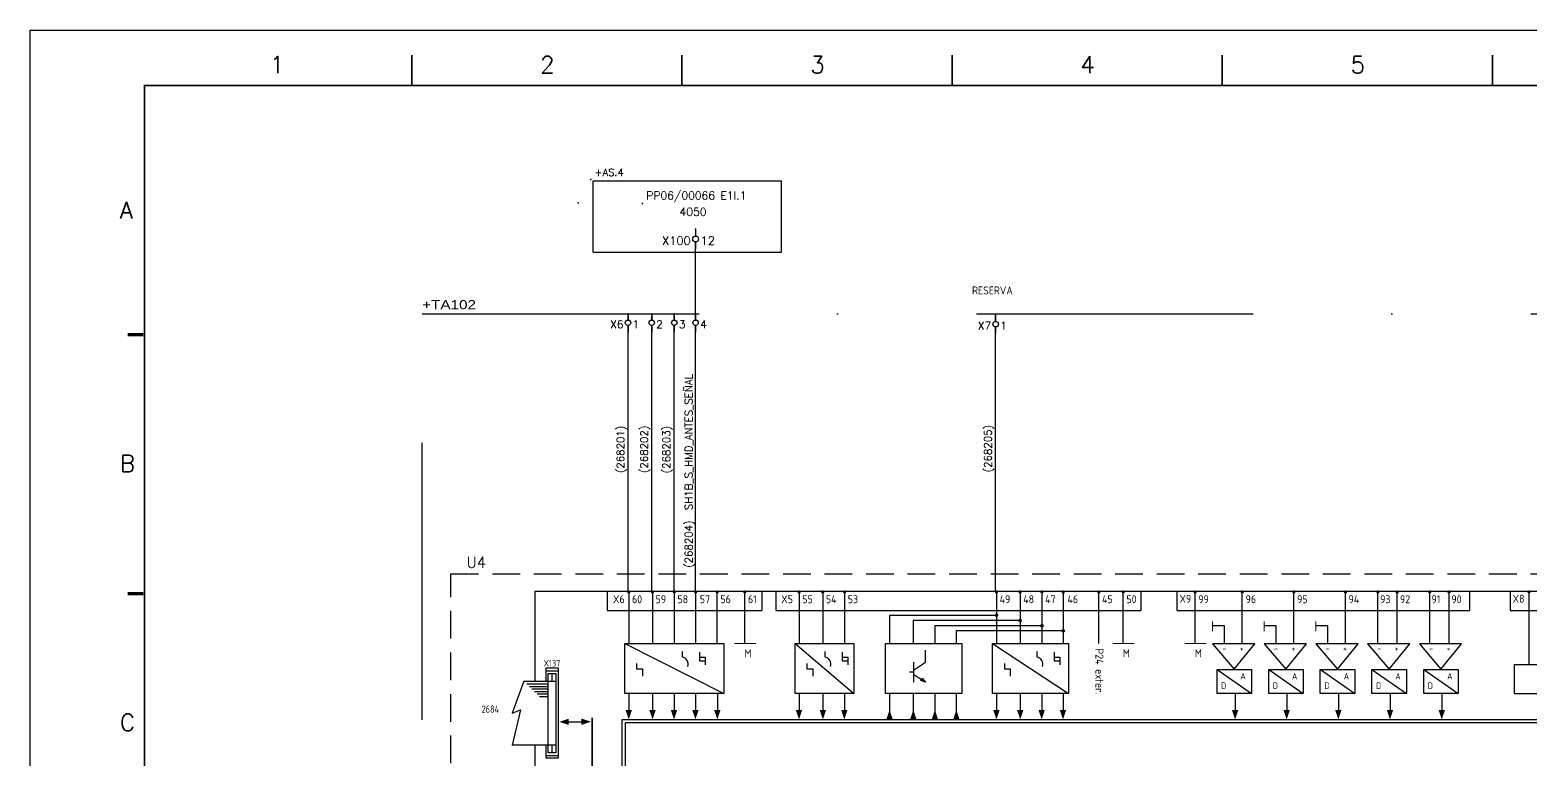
# Model space of a CAD drawing. Extents: x -25 to 1044, y -25744 to 292.
# Drawn here: x 410 to 681.1, y -17945.4 to -17813.5 of the extents above; entities that cross this region are included whole.
import ezdxf
from ezdxf.enums import TextEntityAlignment as Align

# ---------------------------------------------------------------- set-up
doc = ezdxf.new("R2010")
doc.units = 0
doc.header["$LTSCALE"] = 10
doc.header["$MEASUREMENT"] = 0
for name, pattern in [('DASHDOT', [1, 0.5, -0.25, 0, -0.25]), ('DASHED', [0.75, 0.5, -0.25]), ('LTY1', [0])]:
    doc.linetypes.add(name, pattern=pattern)
doc.layers.get('0').update_dxf_attribs({"linetype": 'CONTINUOUS'})
for name, color, linetype in [('1', 7, 'CONTINUOUS'), ('10', 5, 'CONTINUOUS'), ('2', 7, 'CONTINUOUS'), ('3', 8, 'CONTINUOUS'), ('8', 1, 'CONTINUOUS'), ('9', 6, 'CONTINUOUS'), ('ATRIBUTOS', 6, 'CONTINUOUS'), ('DIBUJO', 7, 'CONTINUOUS'), ('NODE', 7, 'CONTINUOUS')]:
    doc.layers.add(name, color=color, linetype=linetype)
doc.styles.add('DIN', font='DIN.shx', dxfattribs={"width": 0.85})
doc.styles.add('HELVETICA', font='HELV.SHX')
doc.styles.add('ISO', font='ISO')
doc.styles.add('ROMANS', font='romans')
doc.styles.get("Standard").update_dxf_attribs({"font": 'simplex'})

# ---------------------------------------------------------------- blocks, each defined once
blk = doc.blocks.new('ITEM')
at = {"layer": 'ATRIBUTOS', "style": 'HELVETICA', "width": 1.2}
blk.add_attdef('ITEM', (0, 1.25), '', height=2.5, dxfattribs=at)
blk = doc.blocks.new('NOD', base_point=(237.5, 170))
at = {"layer": 'NODE'}
blk.add_point((237.5, 170), dxfattribs=at)
blk = doc.blocks.new('PAGINA')
at = {"layer": '2'}
blk.add_blockref('NOD', (-1, -1), dxfattribs=at)
at = {"layer": '8', "style": 'ROMANS'}
blk.add_attdef('NPA', (0, -4.325), '', height=2, dxfattribs=at)
at = {"layer": '9', "style": 'ROMANS'}
blk.add_attdef('NP', (0, 0), '', height=2, dxfattribs=at)
blk = doc.blocks.new('$$PLD12C')
for p, q in [((0, 2.5), (0, 0.75)), ((0, -0.75), (0, -2.5))]:
    blk.add_line(p, q)
at = {"layer": '2'}
blk.add_circle((0, 0), 0.75, dxfattribs=at)
for p in [(0, 2.5), (0, -2.5)]:
    blk.add_blockref('NOD', p, dxfattribs=at)
at = {"layer": '8'}
blk.add_attdef('*A', (1.25, -1.5), '', height=2.15, dxfattribs=at)
at = {"layer": '9'}
blk.add_attdef('ID', text='', height=2.15, dxfattribs=at).set_placement((-1.25, -1.5), align=Align.RIGHT)
blk = doc.blocks.new('newcajec')
at = {"layer": '1'}
for points in [[(47.5, 272.5, 0.3, 0.3, 0), (47.5, 277.91, 0.3, 0.3, 0)], [(95.5, 272.5, 0.3, 0.3, 0), (95.5, 277.91, 0.3, 0.3, 0)], [(143.5, 272.5, 0.3, 0.3, 0), (143.5, 277.91, 0.3, 0.3, 0)], [(191.5, 272.5, 0.3, 0.3, 0), (191.5, 277.91, 0.3, 0.3, 0)], [(239.5, 272.5, 0.3, 0.3, 0), (239.5, 277.91, 0.3, 0.3, 0)], [(-2.99, 228.23, 0.6, 0.6, 0), (-0.18, 228.23, 0.6, 0.6, 0)], [(-2.99, 182.23, 0.6, 0.6, 0), (-0.18, 182.23, 0.6, 0.6, 0)]]:
    blk.add_lwpolyline(points, format="xyseb", dxfattribs=at)
at = {"layer": '1', "const_width": 0.3}
blk.add_lwpolyline([(0, 0), (0, 272.5), (383, 272.5), (383, 0)], close=True, dxfattribs=at)
at = {"layer": '1', "style": 'ROMANS'}
for s, p in [('1', (22.29, 274.68)), ('2', (70.29, 274.68)), ('3', (118.29, 274.68)), ('4', (166.29, 274.68)), ('5', (214.29, 274.68)), ('A', (-4.37, 248.84)), ('B', (-4.37, 203.84)), ('C', (-4.37, 157.84))]:
    blk.add_text(s, height=3, dxfattribs=at).set_placement(p)
at = {"layer": '10', "style": 'ROMANS'}
for tag, p in [('REV41', (3.5, 18.74)), ('REV43', (77.7, 18.74)), ('REV31', (3.5, 14.58)), ('REV33', (77.7, 14.58)), ('REV21', (3.5, 10.42)), ('REV23', (77.7, 10.42)), ('REV11', (3.5, 6.27)), ('REV13', (77.7, 6.27))]:
    blk.add_attdef(tag, text='', height=2.5, dxfattribs=at).set_placement(p, align=Align.MIDDLE)
for tag, p, height in [('REV42', (8, 17.49), 2.5), ('DOCUMENTTYPE', (216.43, 16.8), 2.5), ('NOTA', (305.32, 15.8), 3), ('SHEETNAME1', (100.5, 15.83), 2.5), ('DESIGNCHECK', (180.74, 14.83), 2.5), ('REV32', (8, 13.33), 2.5), ('SHEETNAME2', (100.5, 11.67), 2.5), ('OBJECT', (216.43, 12.4), 2.5), ('REV22', (8, 9.17), 2.5), ('ORDER', (305.32, 7.3), 4.5), ('SHEETNAME3', (100.5, 7.51), 2.5), ('DRAWINGCHECK', (180.53, 7.71), 2.5), ('CUSTOMER', (216.43, 8.08), 2.5), ('REV12', (8, 5.01), 2.5), ('SHEETNAME4', (100.5, 3.35), 2.5), ('DOCUMENT_ID', (305.32, 0.93), 4.4), ('USER', (180.63, 0.71), 2.5), ('DEPARTMENT', (271.93, 1.05), 2.5)]:
    blk.add_attdef(tag, p, '', height=height, dxfattribs=at)
for tag, width, p, p2 in [('REV44', 1.221199, (84.53, 17.49), (98.48, 17.49)), ('REV34', 1.221199, (84.53, 13.33), (98.48, 13.33)), ('REV24', 1.221199, (84.53, 9.17), (98.48, 9.17)), ('REV14', 1.221199, (84.53, 5.01), (98.48, 5.01)), ('CREATED2', 7.039915, (282.71, 1.05), (301.14, 1.05))]:
    blk.add_attdef(tag, text='', height=2.5, dxfattribs=dict(at, width=width)).set_placement(p, p2, align=Align.FIT)
for tag, p in [('SHEET', (382, 7.43)), ('NEXTSHEET', (382, 0.5))]:
    blk.add_attdef(tag, text='', height=2.5, dxfattribs=at).set_placement(p, align=Align.RIGHT)

msp = doc.modelspace()

# ---------------------------------------------------------------- linework, layer by layer
at = {"linetype": 'DASHED'}
for p, q in [((485.98, -17911.76), (781.11, -17911.76)), ((485.98, -17983.45), (485.98, -17911.76))]:
    msp.add_line(p, q, dxfattribs=at)
for p, q in [((766.57, -17914.94), (501.16, -17914.94)), ((518.12, -17915.02), (518.12, -17924.27)), ((522.38, -17915.02), (522.38, -17924.27)), ((526.33, -17915.02), (526.33, -17924.27)), ((530.19, -17915.02), (530.19, -17924.27)), ((534.09, -17924.3), (534.09, -17915.02)), ((539.07, -17924.3), (539.07, -17915.02)), ((548.88, -17915.02), (548.88, -17924.27)), ((553.14, -17915.02), (553.14, -17924.27)), ((557.1, -17915.02), (557.1, -17924.27)), ((584.53, -17915.02), (584.53, -17924.27)), ((588.78, -17915.02), (588.78, -17924.27)), ((592.74, -17915.02), (592.74, -17924.27)), ((596.59, -17915.02), (596.59, -17924.27)), ((603.02, -17924.3), (603.02, -17915.02)), ((607.42, -17924.3), (607.42, -17915.02)), ((620.4, -17924.3), (620.4, -17915.02)), ((628.92, -17924.3), (628.92, -17915.02)), ((638.24, -17924.3), (638.24, -17915.02)), ((647.57, -17924.3), (647.57, -17915.02)), ((653.41, -17924.3), (653.41, -17915.02)), ((656.89, -17924.3), (656.89, -17915.02)), ((662.77, -17924.3), (662.77, -17915.02)), ((666.26, -17924.3), (666.26, -17915.02)), ((680.72, -17928), (680.72, -17915.02)), ((565.22, -17919.26), (565.22, -17924.27)), ((569.51, -17920.19), (569.51, -17924.27)), ((573.4, -17921.15), (573.4, -17924.27)), ((577.26, -17922.02), (577.26, -17924.27)), ((631.2, -17924.38), (623.57, -17924.38)), ((623.57, -17924.38), (627.46, -17928.96)), ((627.46, -17928.96), (631.2, -17924.38)), ((640.53, -17924.38), (632.9, -17924.38)), ((632.9, -17924.38), (636.78, -17928.96)), ((636.78, -17928.96), (640.53, -17924.38)), ((649.85, -17924.38), (642.23, -17924.38)), ((642.23, -17924.38), (646.11, -17928.96)), ((646.11, -17928.96), (649.85, -17924.38)), ((659.18, -17924.38), (651.55, -17924.38)), ((651.55, -17924.38), (655.44, -17928.96)), ((655.44, -17928.96), (659.18, -17924.38)), ((668.54, -17924.38), (660.91, -17924.38)), ((660.91, -17924.38), (664.8, -17928.96)), ((664.8, -17928.96), (668.54, -17924.38)), ((503.11, -17928.8), (503.11, -17931.12)), ((505.43, -17928.8), (503.11, -17928.8)), ((503.11, -17929.27), (505.43, -17929.27)), ((505.43, -17944.99), (505.43, -17928.8)), ((499.14, -17931.11), (504.98, -17931.11)), ((503.58, -17931.65), (499.71, -17931.65)), ((503.55, -17932.12), (500.17, -17932.12)), ((503.58, -17944.07), (503.58, -17929.73)), ((503.58, -17929.73), (504.96, -17929.73)), ((504.96, -17929.73), (504.96, -17944.07)), ((503.51, -17932.58), (500.63, -17932.58)), ((503.48, -17933.04), (501.1, -17933.04)), ((503.44, -17933.5), (501.56, -17933.5)), ((503.41, -17933.97), (502.02, -17933.97)), ((518.13, -17933.37), (518.13, -17936.79)), ((522.43, -17933.37), (522.43, -17936.79)), ((526.31, -17933.37), (526.31, -17936.79)), ((530.17, -17933.37), (530.17, -17936.79)), ((534.13, -17933.37), (534.13, -17936.79)), ((548.89, -17933.37), (548.89, -17936.79)), ((553.19, -17933.37), (553.19, -17936.79)), ((557.07, -17933.37), (557.07, -17936.79)), ((565.22, -17933.37), (565.22, -17936.79)), ((569.51, -17933.37), (569.51, -17936.79)), ((573.4, -17933.37), (573.4, -17936.79)), ((577.26, -17933.37), (577.26, -17936.79)), ((584.54, -17933.37), (584.54, -17936.79)), ((588.83, -17933.37), (588.83, -17936.79)), ((592.71, -17933.37), (592.71, -17936.79)), ((596.57, -17933.37), (596.57, -17936.79)), ((627.64, -17933.37), (627.64, -17936.79)), ((636.96, -17933.37), (636.96, -17936.79)), ((646.29, -17933.37), (646.29, -17936.79)), ((655.62, -17933.37), (655.62, -17936.79)), ((664.98, -17933.37), (664.98, -17936.79)), ((497.02, -17942.63), (504.98, -17942.63)), ((503.11, -17942.68), (503.11, -17944.99)), ((503.11, -17944.53), (505.43, -17944.53)), ((503.11, -17944.99), (505.43, -17944.99)), ((504.96, -17944.07), (503.58, -17944.07))]:
    msp.add_line(p, q)
at = {"color": 3}
for p, q in [((514.23, -17915.02), (514.23, -17918.33)), ((542.16, -17915.02), (542.16, -17918.37)), ((544.67, -17915.02), (544.67, -17918.33)), ((610.58, -17915.02), (610.58, -17918.37)), ((617.11, -17915.02), (617.11, -17918.33)), ((669.93, -17915.02), (669.93, -17918.37)), ((677.31, -17915.02), (677.31, -17918.37)), ((514.23, -17918.37), (537.18, -17918.37)), ((536.76, -17918.37), (542.16, -17918.37)), ((544.67, -17918.37), (561.4, -17918.37)), ((558.27, -17918.37), (600.35, -17918.37)), ((598.34, -17918.37), (606.81, -17918.37)), ((605.96, -17918.37), (610.58, -17918.37)), ((617.11, -17918.37), (644.77, -17918.37)), ((642.76, -17918.37), (651.23, -17918.37)), ((650.39, -17918.37), (669.93, -17918.37)), ((677.31, -17918.37), (693.26, -17918.37)), ((516.9, -17938.07), (742.4, -17938.07)), ((516.9, -17955.28), (516.9, -17938.07)), ((741.83, -17938.65), (517.48, -17938.65)), ((517.48, -17938.65), (517.48, -17954.7))]:
    msp.add_line(p, q, dxfattribs=at)
at = {"linetype": 'LTY1'}
for p, q in [((571.7, -17927.7), (571.7, -17925.55)), ((569.54, -17929.52), (568.81, -17929.52)), ((569.54, -17927.7), (569.54, -17931.31)), ((569.54, -17929.14), (571.7, -17927.7)), ((569.54, -17929.86), (571.7, -17931.31)), ((570.84, -17931.02), (571.13, -17930.59)), ((571.7, -17931.31), (570.84, -17931.02)), ((571.13, -17930.59), (571.7, -17931.31))]:
    msp.add_line(p, q, dxfattribs=at)
at = {"linetype": 'Continuous'}
for p, q in [((499.14, -17931.11), (497.04, -17936.9)), ((498.59, -17936.32), (497.04, -17942.69)), ((497.04, -17936.9), (498.59, -17936.32))]:
    msp.add_line(p, q, dxfattribs=at)
for points in [[(517.98, -17915.02, 0.289, 0.289, 1), (518.27, -17915.02, 0.289, 0.289, 1)], [(522.24, -17915.02, 0.289, 0.289, 1), (522.52, -17915.02, 0.289, 0.289, 1)], [(526.19, -17915.02, 0.289, 0.289, 1), (526.48, -17915.02, 0.289, 0.289, 1)], [(530.04, -17915.02, 0.289, 0.289, 1), (530.33, -17915.02, 0.289, 0.289, 1)], [(533.95, -17915.02, 0.289, 0.289, 1), (534.23, -17915.02, 0.289, 0.289, 1)], [(538.93, -17915.02, 0.289, 0.289, 1), (539.22, -17915.02, 0.289, 0.289, 1)], [(548.74, -17915.02, 0.289, 0.289, 1), (549.03, -17915.02, 0.289, 0.289, 1)], [(553, -17915.02, 0.289, 0.289, 1), (553.29, -17915.02, 0.289, 0.289, 1)], [(556.95, -17915.02, 0.289, 0.289, 1), (557.24, -17915.02, 0.289, 0.289, 1)], [(584.38, -17915.02, 0.289, 0.289, 1), (584.67, -17915.02, 0.289, 0.289, 1)], [(588.64, -17915.02, 0.289, 0.289, 1), (588.93, -17915.02, 0.289, 0.289, 1)], [(592.59, -17915.02, 0.289, 0.289, 1), (592.88, -17915.02, 0.289, 0.289, 1)], [(596.44, -17915.02, 0.289, 0.289, 1), (596.73, -17915.02, 0.289, 0.289, 1)], [(602.87, -17915.02, 0.289, 0.289, 1), (603.16, -17915.02, 0.289, 0.289, 1)], [(607.28, -17915.02, 0.289, 0.289, 1), (607.57, -17915.02, 0.289, 0.289, 1)], [(620.26, -17915.02, 0.289, 0.289, 1), (620.55, -17915.02, 0.289, 0.289, 1)], [(628.77, -17915.02, 0.289, 0.289, 1), (629.06, -17915.02, 0.289, 0.289, 1)], [(638.1, -17915.02, 0.289, 0.289, 1), (638.39, -17915.02, 0.289, 0.289, 1)], [(647.42, -17915.02, 0.289, 0.289, 1), (647.71, -17915.02, 0.289, 0.289, 1)], [(653.27, -17915.02, 0.289, 0.289, 1), (653.56, -17915.02, 0.289, 0.289, 1)], [(656.75, -17915.02, 0.289, 0.289, 1), (657.04, -17915.02, 0.289, 0.289, 1)], [(662.63, -17915.02, 0.289, 0.289, 1), (662.92, -17915.02, 0.289, 0.289, 1)], [(666.11, -17915.02, 0.289, 0.289, 1), (666.4, -17915.02, 0.289, 0.289, 1)], [(680.57, -17915.02, 0.289, 0.289, 1), (680.86, -17915.02, 0.289, 0.289, 1)]]:
    msp.add_lwpolyline(points, format="xyseb", close=True)
for points in [[(504.27, -17929.73, 0.231, 0.231, 0), (504.27, -17931.12, 0.231, 0.231, 0)], [(511.52, -17937.74, 0.289, 0.289, 0), (511.52, -17956.12, 0.289, 0.289, 0)], [(518.11, -17938.04, 0, 1.16, 0), (518.11, -17936.31, 1.16, 1.16, 0)], [(522.41, -17938.04, 0, 1.16, 0), (522.41, -17936.31, 1.16, 1.16, 0)], [(526.29, -17938.04, 0, 1.16, 0), (526.29, -17936.31, 1.16, 1.16, 0)], [(530.15, -17938.04, 0, 1.16, 0), (530.15, -17936.31, 1.16, 1.16, 0)], [(534.11, -17938.04, 0, 1.16, 0), (534.11, -17936.31, 1.16, 1.16, 0)], [(548.87, -17938.04, 0, 1.16, 0), (548.87, -17936.31, 1.16, 1.16, 0)], [(553.17, -17938.04, 0, 1.16, 0), (553.17, -17936.31, 1.16, 1.16, 0)], [(557.05, -17938.04, 0, 1.16, 0), (557.05, -17936.31, 1.16, 1.16, 0)], [(565.22, -17936.31, 0, 1.16, 0), (565.22, -17938.05, 1.16, 1.16, 0)], [(569.51, -17936.31, 0, 1.16, 0), (569.51, -17938.05, 1.16, 1.16, 0)], [(573.4, -17936.31, 0, 1.16, 0), (573.4, -17938.05, 1.16, 1.16, 0)], [(577.27, -17936.31, 0, 1.16, 0), (577.27, -17938.05, 1.16, 1.16, 0)], [(584.52, -17938.04, 0, 1.16, 0), (584.52, -17936.31, 1.16, 1.16, 0)], [(588.81, -17938.04, 0, 1.16, 0), (588.81, -17936.31, 1.16, 1.16, 0)], [(592.69, -17938.04, 0, 1.16, 0), (592.69, -17936.31, 1.16, 1.16, 0)], [(596.55, -17938.04, 0, 1.16, 0), (596.55, -17936.31, 1.16, 1.16, 0)], [(627.62, -17938.04, 0, 1.16, 0), (627.62, -17936.31, 1.16, 1.16, 0)], [(636.94, -17938.04, 0, 1.16, 0), (636.94, -17936.31, 1.16, 1.16, 0)], [(646.27, -17938.04, 0, 1.16, 0), (646.27, -17936.31, 1.16, 1.16, 0)], [(655.6, -17938.04, 0, 1.16, 0), (655.6, -17936.31, 1.16, 1.16, 0)], [(664.96, -17938.04, 0, 1.16, 0), (664.96, -17936.31, 1.16, 1.16, 0)], [(505.56, -17938.47, 0, 1.16, 0), (507.29, -17938.47, 1.16, 1.16, 0)], [(511.29, -17938.45, 0, 1.16, 0), (509.55, -17938.45, 1.16, 1.16, 0)], [(504.27, -17942.68, 0.231, 0.231, 0), (504.27, -17944.07, 0.231, 0.231, 0)]]:
    msp.add_lwpolyline(points, format="xyseb")
at = {"layer": '2', "linetype": 'DASHDOT', "ltscale": 10}
for p, q in [((511.71, -17840.78), (545.7, -17840.78)), ((511.71, -17853.65), (511.71, -17840.78)), ((545.7, -17853.65), (545.7, -17840.78)), ((511.71, -17853.65), (545.7, -17853.65)), ((480.81, -17864.77), (790.85, -17864.77)), ((480.81, -18038.21), (480.81, -17864.77))]:
    msp.add_line(p, q, dxfattribs=at)
at = {"layer": '2'}
for p, q in [((584.55, -17919.26), (565.22, -17919.26)), ((588.82, -17920.19), (569.51, -17920.19)), ((592.72, -17921.15), (573.4, -17921.15)), ((625.7, -17921.14), (623.63, -17921.14)), ((625.7, -17924.37), (625.7, -17921.14)), ((635.03, -17921.14), (632.95, -17921.14)), ((635.03, -17924.37), (635.03, -17921.14)), ((644.36, -17921.14), (642.28, -17921.14)), ((644.36, -17924.37), (644.36, -17921.14)), ((596.58, -17922.02), (577.26, -17922.02)), ((517.39, -17924.34), (535.26, -17933.34)), ((527.76, -17925.78), (527.76, -17926.74)), ((530.87, -17925.87), (530.87, -17926.8)), ((530.87, -17926.8), (530.87, -17927.43)), ((530.87, -17926.8), (531.92, -17926.8)), ((531.92, -17926.8), (531.92, -17928.16)), ((548.15, -17924.34), (558.77, -17933.34)), ((553.52, -17925.78), (553.52, -17926.74)), ((556.63, -17925.87), (556.63, -17926.8)), ((556.63, -17926.8), (556.63, -17927.43)), ((556.63, -17926.8), (557.68, -17926.8)), ((557.68, -17926.8), (557.68, -17928.16)), ((583.79, -17924.34), (597.55, -17933.34)), ((591.8, -17925.78), (591.8, -17926.74)), ((594.92, -17925.87), (594.92, -17926.8)), ((594.92, -17926.8), (594.92, -17927.43)), ((594.92, -17926.8), (595.97, -17926.8)), ((595.97, -17926.8), (595.97, -17928.16)), ((519.54, -17927.93), (519.54, -17928.87)), ((519.54, -17928.87), (520.59, -17928.87)), ((520.59, -17928.87), (520.59, -17930.23)), ((530.87, -17927.43), (531.93, -17927.43)), ((550.3, -17927.93), (550.3, -17928.87)), ((550.3, -17928.87), (551.35, -17928.87)), ((551.35, -17928.87), (551.35, -17930.23)), ((556.63, -17927.43), (557.69, -17927.43)), ((585.95, -17927.93), (585.95, -17928.87)), ((585.95, -17928.87), (586.99, -17928.87)), ((586.99, -17928.87), (586.99, -17930.23)), ((594.92, -17927.43), (595.98, -17927.43)), ((624.37, -17929.01), (630.59, -17933.36)), ((633.69, -17929.01), (639.91, -17933.36)), ((643.02, -17929.01), (649.24, -17933.36)), ((652.34, -17929.01), (658.57, -17933.36)), ((661.71, -17929.01), (667.93, -17933.36)), ((507.31, -17938.44), (509.56, -17938.44))]:
    msp.add_line(p, q, dxfattribs=at)
at = {"layer": '2', "const_width": 0.296}
for points in [[(584.35, -17919.22, 1), (584.71, -17919.22, 1)], [(588.61, -17920.18, 1), (588.97, -17920.18, 1)], [(592.57, -17921.13, 1), (592.93, -17921.13, 1)], [(596.4, -17922.03, 1), (596.76, -17922.03, 1)]]:
    msp.add_lwpolyline(points, format="xyb", close=True, dxfattribs=at)
at = {"layer": '2', "const_width": 0.197}
for points in [[(623.54, -17920.33), (623.54, -17922.12)], [(632.87, -17920.33), (632.87, -17922.12)], [(642.19, -17920.33), (642.19, -17922.12)], [(537.16, -17924.32), (541.09, -17924.32)], [(605.52, -17924.32), (609.44, -17924.32)], [(618.49, -17924.32), (622.42, -17924.32)]]:
    msp.add_lwpolyline(points, dxfattribs=at)
at = {"layer": '2'}
for points in [[(517.38, -17924.34), (535.27, -17924.34), (535.27, -17933.36), (517.38, -17933.36)], [(548.15, -17924.34), (558.79, -17924.34), (558.79, -17933.36), (548.15, -17933.36)], [(564.47, -17924.34), (578.25, -17924.34), (578.25, -17933.36), (564.47, -17933.36)], [(583.79, -17924.34), (597.56, -17924.34), (597.56, -17933.36), (583.79, -17933.36)], [(624.36, -17929), (630.58, -17929), (630.58, -17933.36), (624.36, -17933.36)], [(633.69, -17929), (639.91, -17929), (639.91, -17933.36), (633.69, -17933.36)], [(643.01, -17929), (649.24, -17929), (649.24, -17933.36), (643.01, -17933.36)], [(652.34, -17929), (658.56, -17929), (658.56, -17933.36), (652.34, -17933.36)], [(661.7, -17929), (667.92, -17929), (667.92, -17933.36), (661.7, -17933.36)], [(678.1, -17928.13), (722.08, -17928.13), (722.08, -17933.4), (678.1, -17933.4)]]:
    msp.add_lwpolyline(points, close=True, dxfattribs=at)
for centre in [(527.48, -17928.11), (553.24, -17928.11), (591.53, -17928.11)]:
    msp.add_arc(centre, 1.37, 345.6888, 77.132, dxfattribs=at)
at = {"layer": '3', "color": 0}
for p, q in [((501.16, -17914.94), (501.16, -17931.11)), ((501.16, -17942.63), (501.16, -17951.96))]:
    msp.add_line(p, q, dxfattribs=at)
at = {"layer": 'DIBUJO'}
for p, q in [((530.19, -17862.66), (530.19, -17851.81)), ((530.19, -17853.65), (530.19, -17852.71)), ((530.19, -17864.77), (530.19, -17862.66)), ((517.98, -17865.91), (517.98, -17864.77)), ((517.98, -17915.02), (517.98, -17866.89)), ((522.26, -17865.91), (522.26, -17864.77)), ((522.26, -17914.94), (522.26, -17866.89)), ((526.33, -17865.91), (526.33, -17864.77)), ((526.33, -17915.17), (526.33, -17866.89)), ((530.19, -17865.91), (530.19, -17864.77)), ((530.19, -17915.17), (530.19, -17866.89)), ((584.38, -17866.17), (584.38, -17864.77)), ((584.38, -17915.02), (584.38, -17867.14))]:
    msp.add_line(p, q, dxfattribs=at)
msp.add_lwpolyline([(409.98, -17813.54), (829.98, -17813.54), (829.98, -18110.54), (409.98, -18110.54), (409.98, -17813.54)], dxfattribs=at)

# ---------------------------------------------------------------- block references
ref = msp.add_blockref('PAGINA', (511.92, -17839.9), dxfattribs=dict(xscale=0.6568639771137169, yscale=0.6568639771137169, zscale=0.6568639771137169))
ref.add_attrib('NP', '+AS.4', (511.92, -17839.9), dxfattribs={"layer": '9', "height": 1.314, "style": 'ROMANS'})
ref = msp.add_blockref('PAGINA', (521.28, -17844.14), dxfattribs=dict(xscale=0.7101860728231372, yscale=0.7101860728231372, zscale=0.7101860728231372))
ref.add_attrib('NP', 'PP06/00066 E1I.1', (521.28, -17844.14), dxfattribs={"layer": '9', "height": 1.4204, "style": 'ROMANS'})
ref = msp.add_blockref('PAGINA', (509.66, -17844.02), dxfattribs=dict(xscale=0.7101860728231372, yscale=0.7101860728231372, zscale=0.7101860728231372))
ref.add_attrib('NPA', '4050', (527.29, -17847.09), dxfattribs={"layer": '8', "height": 1.42, "style": 'ROMANS'})
at = {"layer": '2', "color": 7, "xscale": 1.016513761467893, "yscale": 1.016513761467893, "zscale": 1.016513761467893}
msp.add_blockref('newcajec', (430.65, -18100.54), dxfattribs=at)
at = {"layer": '2', "color": 7}
for p, xscale, yscale, zscale, values in [((530.19, -17851.28), 0.7041944614641098, 0.7041944614641098, 0.7041944614641098, {'ID': 'X100', '*A': '12'}), ((517.98, -17866.4), 0.6513222271171393, 0.6513222271171393, 0.6513222271171393, {'ID': 'X6', '*A': '1'}), ((522.26, -17866.4), 0.6513222271171393, 0.6513222271171393, 0.6513222271171393, {'*A': '2'}), ((526.33, -17866.4), 0.6513222271171393, 0.6513222271171393, 0.6513222271171393, {'*A': '3'}), ((530.19, -17866.4), 0.6513222271171393, 0.6513222271171393, 0.6513222271171393, {'*A': '4'}), ((584.38, -17866.66), 0.6513222271171393, 0.6513222271171393, 0.6513222271171393, {'ID': 'X7', '*A': '1'})]:
    msp.add_blockref('$$PLD12C', p, dxfattribs=dict(at, xscale=xscale, yscale=yscale, zscale=zscale)).add_auto_attribs(values)
at = {"layer": 'DIBUJO', "xscale": 0.6568639771137169, "yscale": 0.6568639771137169, "zscale": 0.6568639771137169}
msp.add_blockref('ITEM', (480.81, -17864.77), dxfattribs=at).add_auto_attribs({'ITEM': '+TA102'})

# ---------------------------------------------------------------- texts
at = {"style": 'ISO'}
for s, height, p in [('RESERVA', 1.445, (580.11, -17861.29)), ('X6', 1.445, (515.26, -17917.05)), ('60', 1.445, (518.7, -17917.05)), ('59', 1.445, (522.96, -17917.05)), ('58', 1.445, (526.91, -17917.05)), ('57', 1.445, (530.95, -17917.05)), ('56', 1.445, (534.67, -17917.05)), ('61', 1.445, (539.65, -17917.05)), ('X5', 1.445, (545.66, -17917.05)), ('55', 1.445, (549.46, -17917.05)), ('54', 1.445, (553.72, -17917.05)), ('53', 1.445, (557.67, -17917.05)), ('49', 1.445, (585.1, -17917.05)), ('48', 1.445, (589.36, -17917.05)), ('47', 1.445, (593.32, -17917.05)), ('46', 1.445, (597.35, -17917.05)), ('45', 1.445, (603.59, -17917.05)), ('50', 1.445, (608, -17917.05)), ('X9', 1.445, (617.58, -17916.97)), ('99', 1.445, (620.98, -17917.05)), ('96', 1.445, (629.53, -17917.05)), ('95', 1.445, (638.82, -17917.05)), ('94', 1.445, (648.11, -17917.05)), ('93', 1.445, (653.81, -17917.05)), ('92', 1.445, (657.4, -17917.05)), ('91', 1.445, (663.1, -17917.05)), ('90', 1.445, (666.69, -17917.05)), ('X8', 1.445, (677.74, -17916.97)), ('M', 1.45, (539.01, -17926.83)), ('M', 1.45, (607.36, -17926.83)), ('M', 1.45, (620.34, -17926.83)), ('-', 1.16, (625.32, -17925.79)), ('+', 1.16, (628.46, -17925.79)), ('-', 1.16, (634.64, -17925.79)), ('+', 1.16, (637.79, -17925.79)), ('-', 1.16, (643.97, -17925.79)), ('+', 1.16, (647.11, -17925.79)), ('-', 1.16, (653.29, -17925.79)), ('+', 1.16, (656.44, -17925.79)), ('-', 1.16, (662.65, -17925.79)), ('+', 1.16, (665.8, -17925.79)), ('D', 1.16, (625.09, -17932.52)), ('A', 1.16, (628.58, -17930.82)), ('D', 1.16, (634.42, -17932.52)), ('A', 1.16, (637.91, -17930.82)), ('D', 1.16, (643.74, -17932.52)), ('A', 1.16, (647.24, -17930.82)), ('D', 1.16, (653.07, -17932.52)), ('A', 1.16, (656.56, -17930.82)), ('D', 1.16, (662.43, -17932.52)), ('A', 1.16, (665.92, -17930.82))]:
    msp.add_text(s, height=height, dxfattribs=at).set_placement(p)
msp.add_text('P24 exter.', height=1.445, rotation=270, dxfattribs=at).set_placement((602.4, -17925.19))
msp.add_text('X137', height=1.156, dxfattribs=at).set_placement((504.25, -17928.47), align=Align.CENTER)
at = {"color": 1, "style": 'DIN', "width": 0.85}
msp.add_text('2684', height=1.314, dxfattribs=at).set_placement((494.7, -17936.83), align=Align.RIGHT)
at = {"layer": '2', "color": 6}
for s, height, p in [('(268204)  SH1B_S_HMD_ANTES_SEÑAL', 1.3501, (529.61, -17910.66)), ('(268201)', 1.35, (517.29, -17893.56)), ('(268202)', 1.35, (521.56, -17893.55)), ('(268203)', 1.35, (525.58, -17893.59)), ('(268205)', 1.35, (583.66, -17893.42))]:
    msp.add_text(s, height=height, rotation=90, dxfattribs=at).set_placement(p)
msp.add_text('U4', height=1.971, dxfattribs=at).set_placement((488.82, -17910.63))

doc.saveas('drawing.dxf')
